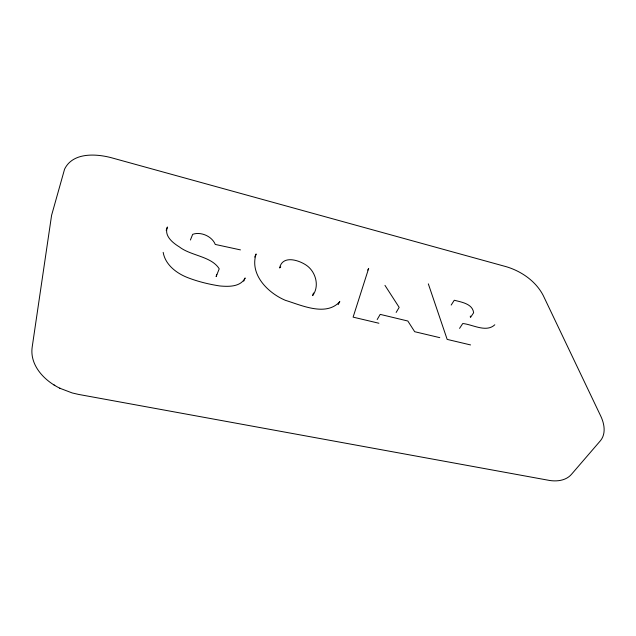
<?xml version="1.0" encoding="UTF-8"?>
<svg xmlns="http://www.w3.org/2000/svg" width="636" height="636" viewBox="0 0 636 636"><rect width="100%" height="100%" fill="white"/><g stroke="black" fill="none" stroke-linecap="round" stroke-linejoin="round"><path stroke-width="0.95" d="M216.765 274.506L216.129 276.58L219.213 268.829C211.438 256.189 190.864 255.926 179.296 246.855C172.722 242.849 163.865 235.733 167.419 227.012L166.179 230.304M313.476 292.989L312.634 295.629C319.884 286.041 315.687 271.357 306.067 265.069C298.395 259.917 282.432 255.012 279.601 267.995L280.746 266.921M190.403 240.026L192.668 234.342C200.745 231.385 212.034 236.25 215.27 244.439L240.456 249.892M243.699 281.168L245.162 277.964C240.416 287.138 228.507 286.733 219.666 285.946C208.529 284.197 197.534 281.51 187.032 277.368C176.132 272.979 165.273 264.568 163.166 252.349M254.694 257.087L256.125 253.955C249.399 274.49 267.907 292.973 285.445 300.343C301.249 305.161 326.077 316.927 339.807 301.607L338.161 304.628M367.735 270.085L368.673 268.4L353.107 317.133L378.897 323.239M377.188 319.542L380.201 314.375L407.835 321.021L414.68 331.706L439.762 337.644M396.149 312.443L399.17 307.379L384.971 285.373M451.194 305.057L454.271 300.232C461.386 302.14 472.588 303.722 473.629 312.745L470.465 317.531L470.29 316.052M459.558 328.383L462.762 323.517C472.62 324.44 486.127 332.914 494.808 324.781M470.568 344.935L447.164 339.393L428.322 283.847M60.253 388.405L72.218 392.953L78.586 394.423L547.628 480.101C555.999 481.873 566.135 480.983 571.867 473.876L600.607 440.517C606.156 433.506 604.343 423.687 600.797 416.206L543.208 295.446C535.798 281.215 521.584 271.357 506.471 266.762L111.228 157.688C95.79 153.634 72.735 152.29 64.578 169.168L51.588 215.318L32.213 346.898C29.415 365.43 44.703 381.051 60.253 388.405L59.792 388.151M54.06 384.987L54.776 385.376"/></g></svg>
